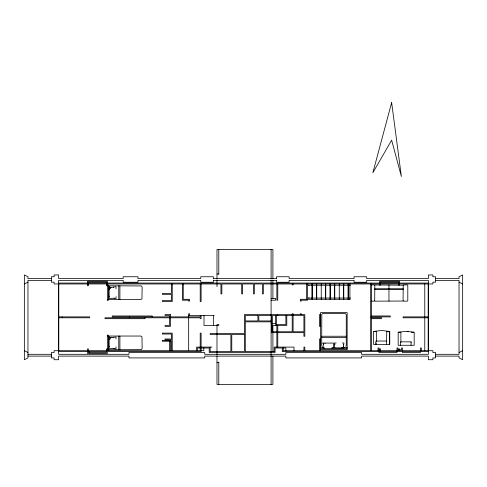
<?xml version="1.0" encoding="UTF-8"?>
<svg xmlns="http://www.w3.org/2000/svg" width="487" height="487" viewBox="0 0 487 487"><rect width="100%" height="100%" fill="white"/><g stroke="black" fill="none" stroke-linecap="round" stroke-linejoin="round"><path stroke-width="0.73" d="M376.104 344.461L376.128 343.134M386.508 344.461L386.757 331.404M411.046 345.283L411.101 341.929L411.253 342.306M343.438 346.854L343.919 342.97L342.312 342.97M336.164 342.97L334.508 342.97L334.599 347.84L343.919 347.84L343.414 346.519M331.653 347.937L333.516 347.937L333.412 343.073L322.936 343.073L323.508 344.236M323.478 344.005L322.936 347.937L324.75 347.937M334.873 344.059L334.983 344.461M343.372 344.924L343.311 344.553M109.283 296.157L109.283 296.358M109.283 346.427L109.283 346.628M374.698 300.704L375.154 301.161L403.078 301.027L403.218 285.199L374.832 284.986L374.698 300.704L374.235 301.161L371.307 301.161M403.218 285.358L403.674 284.895L407.339 284.895L407.796 285.358L407.796 300.704L407.339 301.161L403.674 301.161L403.218 300.704M114.031 298.093L109.155 298.58L109.155 286.685L110.908 287.33M114.031 348.369L109.155 348.85L109.155 336.955L110.908 337.607M110.726 287.403L116.028 286.685L116.028 288.742M110.726 337.674L116.028 336.955L116.028 339.013M403.218 288.742L374.698 288.742M345.849 346.555L346.269 345.606L346.269 314.724L345.435 313.628L322.528 313.628L321.804 314.176L321.694 345.606L322.108 346.555M24.35 283.964L27.96 282.162M459.04 352.509L462.65 350.701M113.185 287.385L113.568 287.464M113.185 337.655L113.568 337.741M114.354 298.233L113.915 298.348L116.028 298.701L116.028 296.583M114.354 348.509L113.915 348.625L116.028 348.972L116.028 346.854M373.864 331.404L381.54 330.49L389.29 331.404M398.403 332.225L406.079 331.312L413.828 332.225M110.506 287.3L110.872 287.537M110.506 337.57L110.872 337.808M216.983 274.047L218.791 274.047M51.403 278.558L27.96 278.558L27.96 276.75L24.35 274.948L24.35 359.723L27.96 357.921L27.96 280.36L51.403 280.36M213.379 278.558L276.506 278.558M435.597 278.558L459.04 278.558L459.04 276.75L462.65 274.948L462.65 359.723L459.04 357.921L459.04 356.113L435.597 356.113M213.379 280.36L276.506 280.36M435.597 280.36L459.04 280.36L459.04 354.311L435.597 354.311M58.623 283.063L428.377 283.063M107.323 284.852L108.236 284.852L108.236 300.43L107.323 300.43L107.323 299.517L140.804 299.517L141.96 298.848L142.137 287.105L141.474 285.948L106.416 285.772L106.416 282.168L88.384 282.168L88.384 285.772L87.477 285.772L87.477 283.964M371.307 284.895L374.235 284.895L374.698 285.358M308.795 285.23L350.518 285.23M374.698 289.479L403.218 289.479M308.795 298.038L350.518 298.038M271.095 298.397L275.605 298.397L275.605 300.199L271.095 300.199M350.123 299.298L300.315 299.298L300.315 301.1L301.216 301.1L301.216 300.199L307.534 300.199L307.534 283.964M320.787 314.626L319.435 314.626L319.435 326.351L320.787 326.351M188.67 315.533L214.28 315.533M371.338 315.984L390.324 315.984L390.324 316.885L370.991 316.885M58.623 316.885L89.59 316.885L89.59 317.786L58.623 317.786M428.201 316.885L403.126 316.885L403.126 317.786L428.201 317.786M371.033 317.786L381.485 317.786L381.485 318.687L371.611 318.687M271.095 323.648L275.605 323.648M276.506 324.549L285.887 324.549L285.887 315.533M386.715 331.404L389.758 331.477M411.253 332.225L414.187 332.225L414.187 345.283L398.165 345.283L398.165 332.225L400.898 332.225L400.898 342.306M321.694 336.243L346.269 336.243M321.694 337.558L346.269 337.558M320.336 338.976L319.435 338.976L319.435 350.701M376.074 341.028L386.477 341.028M400.612 341.85L411.016 341.85M211.936 347.097L196.602 347.097L196.602 350.701M320.568 347.408L323.605 347.408M332.718 347.408L334.995 347.408M343.347 347.408L347.146 347.408M282.935 347.998L285.887 347.998L285.887 350.883M320.568 348.826L347.146 348.826M347.146 349.203L320.568 349.24L320.568 312.587L347.146 312.587L347.146 349.24M107.323 349.788L141.474 349.605L142.137 348.455L141.96 336.712L140.804 336.042L107.323 336.042L107.323 335.129L108.236 335.129L108.236 350.701M58.623 351.608L106.562 351.608M274.224 351.608L245.302 351.608L245.302 321.846L271.46 321.846L271.46 332.664L303.925 332.664L303.925 336.274L304.825 336.274L304.825 314.626L244.401 314.626L244.401 333.571L210.134 333.571L210.134 334.472L230.875 334.472L230.875 351.608L210.134 351.608L210.134 347.097M428.377 351.608L282.277 351.608L282.277 347.998L275.064 347.998L275.064 352.509L209.227 352.509L209.227 347.998L197.503 347.998L197.503 350.701M27.96 354.311L51.403 354.311M27.96 356.113L51.403 356.113M216.983 362.425L218.791 362.425M341.85 347.748L342.264 347.84L342.099 347.511M342.86 347.529L343.919 347.84M325.261 343.268L324.987 343.213M389.186 331.477L389.022 332.128M459.04 282.162L462.65 283.964M24.35 350.701L27.96 352.509M109.49 289.01L109.155 288.797L109.356 289.327M109.49 339.287L109.155 339.068L109.356 339.597M322.936 343.073L323.831 343.865M109.155 286.685L110.598 288.718M109.155 336.955L110.598 338.989M428.201 283.964L428.183 350.701M424.774 283.964L424.774 350.701M421.322 350.701L421.322 347.998L420.421 347.998L420.421 350.701M420.421 351.608L420.421 352.509L402.384 352.509L402.384 351.304M402.384 350.701L402.384 347.998L401.483 347.998L401.483 349.8L397.879 349.8L397.879 347.998L396.972 347.998L396.972 350.701M400.375 342.306L400.375 345.283M399.523 283.063L399.523 281.267L379.677 281.267L379.677 283.063M399.523 283.964L399.523 285.169M399.523 350.104L399.523 348.899L398.616 348.899L398.616 350.104M398.616 285.047L398.616 282.168L380.584 282.168L380.584 285.096M396.972 351.304L396.972 352.509L378.935 352.509L378.935 351.304M389.74 331.404L389.74 344.461L373.626 344.461L373.626 331.404L376.36 331.404L376.36 341.484M389.649 331.404L389.649 344.461M388.955 284.895L388.955 289.035M388.955 289.479L388.955 301.161M380.584 351.066L380.584 348.899L379.677 348.899L379.677 350.701M379.677 283.964L379.677 285.169M378.935 350.701L378.935 347.998L378.034 347.998L378.034 350.701M375.836 341.484L375.836 344.461M371.563 283.964L371.563 350.701M370.662 283.964L370.662 350.701M349.916 283.964L349.916 299.298M348.296 283.964L348.296 299.298M348.114 283.964L348.114 299.298M343.785 283.964L343.785 299.298M343.603 283.964L343.603 299.298M339.275 283.964L339.275 299.298M334.77 283.964L334.77 299.298M334.587 283.964L334.587 299.298M330.259 283.964L330.259 299.298M330.076 283.964L330.076 299.298M325.748 283.964L325.748 299.298M325.566 283.964L325.566 299.298M321.237 283.964L321.237 299.298M320.336 315.533L320.336 325.45M320.336 339.883L320.336 350.701M316.733 283.964L316.733 299.298M316.55 283.964L316.55 299.298M312.222 283.964L312.222 299.298M312.039 283.964L312.039 299.298M306.627 283.964L306.627 299.298M304.825 350.701L304.825 347.097L303.925 347.097L303.925 350.701M301.216 314.626L301.216 313.725L300.315 313.725L300.315 314.626M294.002 350.701L294.002 347.097L274.163 347.097L274.163 351.608M293.101 283.964L293.101 284.871L292.2 284.871L292.2 283.964M293.101 314.626L293.101 313.725L292.2 313.725L292.2 331.763L272.361 331.763L272.361 315.533L303.925 315.533L303.925 331.763L293.101 331.763L293.101 315.533M286.788 315.533L286.788 325.45L272.903 325.45L272.903 351.608M283.184 347.097L283.184 350.701L432.888 350.701L432.888 352.509L435.597 352.509L435.597 357.921L432.888 357.921L432.888 359.723L428.377 359.723L428.377 356.113L361.64 356.113L361.64 357.921L285.887 357.921L285.887 356.113L204.723 356.113L204.723 357.921L128.964 357.921L128.964 356.113L58.623 356.113L58.623 359.723L54.112 359.723L54.112 357.921L51.403 357.921L51.403 352.509L54.112 352.509L54.112 350.701L203.816 350.701L203.816 347.998M277.773 283.964L277.773 300.199L276.866 300.199L276.866 283.964M277.773 314.626L277.773 315.533M277.773 325.45L277.773 347.097M276.866 325.45L276.866 347.097M276.506 278.82L276.506 276.75L289.132 276.75L289.132 278.558L354.067 278.558L354.067 276.75L366.693 276.75L366.693 278.558L428.377 278.558L428.377 274.948L432.888 274.948L432.888 276.75L435.597 276.75L435.597 282.162L432.888 282.162L432.888 283.964L263.339 283.964L263.339 293.886L262.438 293.886L262.438 283.964L254.324 283.964L254.324 293.886L253.423 293.886L253.423 283.964L242.599 283.964L242.599 293.886L241.698 293.886L241.698 283.964L221.853 283.964L221.853 293.886L220.952 293.886L220.952 283.964L54.112 283.964L54.112 282.162L51.403 282.162L51.403 276.75L54.112 276.75L54.112 274.948L58.623 274.948L58.623 278.558L123.193 278.558L123.193 276.75L137.985 276.75L137.985 278.558L200.754 278.558L200.754 276.75L213.379 276.75L213.379 278.82M276.506 280.195L276.506 282.265L289.132 282.265L289.132 280.36L354.067 280.36L354.067 282.265L366.693 282.265L366.693 280.36L428.377 280.36L428.377 354.311L361.64 354.311L361.64 352.509L285.887 352.509L285.887 354.311L204.723 354.311L204.723 352.509L128.964 352.509L128.964 354.311L58.623 354.311L58.623 280.36L123.193 280.36L123.193 282.265L137.985 282.265L137.985 280.36L200.754 280.36L200.754 282.265L213.379 282.265L213.379 280.195M276.506 315.533L276.506 325.45M275.605 315.533L275.605 325.45M272.903 278.71L272.903 249.447L216.983 249.447L216.983 279.008M272.903 280.055L272.903 283.215M272.903 283.964L272.903 298.397M272.903 356.076L272.903 384.383L216.983 384.383L216.983 355.936M271.095 249.447L271.095 278.558M271.095 279.988L271.095 384.383M218.791 249.447L218.791 274.078M218.791 362.066L218.791 384.383M216.983 280.055L216.983 283.288M216.983 283.964L216.983 286.673M216.983 351.608L216.983 324.549L218.791 324.549L218.791 325.45L203.998 325.45L203.998 315.533M216.983 352.326L216.983 354.609M213.379 315.533L213.379 325.45M201.113 283.964L201.113 301.55L200.212 301.55L200.212 283.964M201.113 347.097L201.113 333.12L200.212 333.12L200.212 350.701M201.113 347.998L201.113 351.608L107.323 351.608L107.323 353.41L87.477 353.41L87.477 351.608M189.571 315.533L189.571 313.725L188.67 313.725L188.67 350.701M183.258 283.964L183.258 299.298L189.571 299.298L189.571 301.1L188.67 301.1L188.67 300.199L182.357 300.199L182.357 283.964M172.252 283.964L172.252 301.55L162.335 301.55L162.335 300.649L171.351 300.649L171.351 294.337L162.335 294.337L162.335 293.436L171.351 293.436L171.351 283.964M172.252 350.701L172.252 333.12L162.335 333.12L162.335 334.021L171.351 334.021L171.351 340.334L162.335 340.334L162.335 341.235L171.351 341.235L171.351 350.701M170.45 350.701L170.45 338.976L165.038 338.976L165.038 339.883L169.549 339.883L169.549 350.701M152.169 316.885L152.169 315.984L112.247 315.984L112.247 316.885L200.212 316.885L200.212 315.984L201.113 315.984L201.113 318.687L200.212 318.687L200.212 317.786L105.003 317.786L105.003 318.687L144.919 318.687L144.919 317.786M129.505 316.885L129.505 317.786M119.899 285.772L119.899 299.517M119.899 336.042L119.899 349.788M118.755 285.772L118.755 299.517M118.755 336.042L118.755 349.788M107.779 285.772L107.779 299.517M107.779 336.042L107.779 349.788M107.323 283.063L107.323 281.267L87.477 281.267L87.477 283.063M107.323 283.964L107.323 285.772M107.323 350.701L107.323 348.899L106.416 348.899L106.416 352.509L88.384 352.509L88.384 348.899L87.477 348.899L87.477 350.701M89.285 351.383L89.285 352.734M62.226 316.885L62.226 317.786M58.799 283.964L58.799 350.701M407.12 331.318A33.073 33 -90 0 1 408.416 331.367M308.63 285.157L308.959 285.297L308.667 285.102M308.63 297.965L308.959 298.105L308.63 297.965M391.645 102.617L372.859 172.739L391.645 140.195L401.373 176.495L391.645 102.617M170.45 314.626L165.038 314.626L165.038 315.533L169.549 315.533L169.549 325.45L165.038 325.45L165.038 326.351L170.45 326.351L170.45 314.626M257.927 315.533L245.302 315.533L245.302 320.945L257.927 320.945L257.927 315.533M271.46 315.533L258.834 315.533L258.834 320.945L271.46 320.945L271.46 315.533M244.401 334.472L231.775 334.472L231.775 351.608L244.401 351.608L244.401 334.472"/></g></svg>
